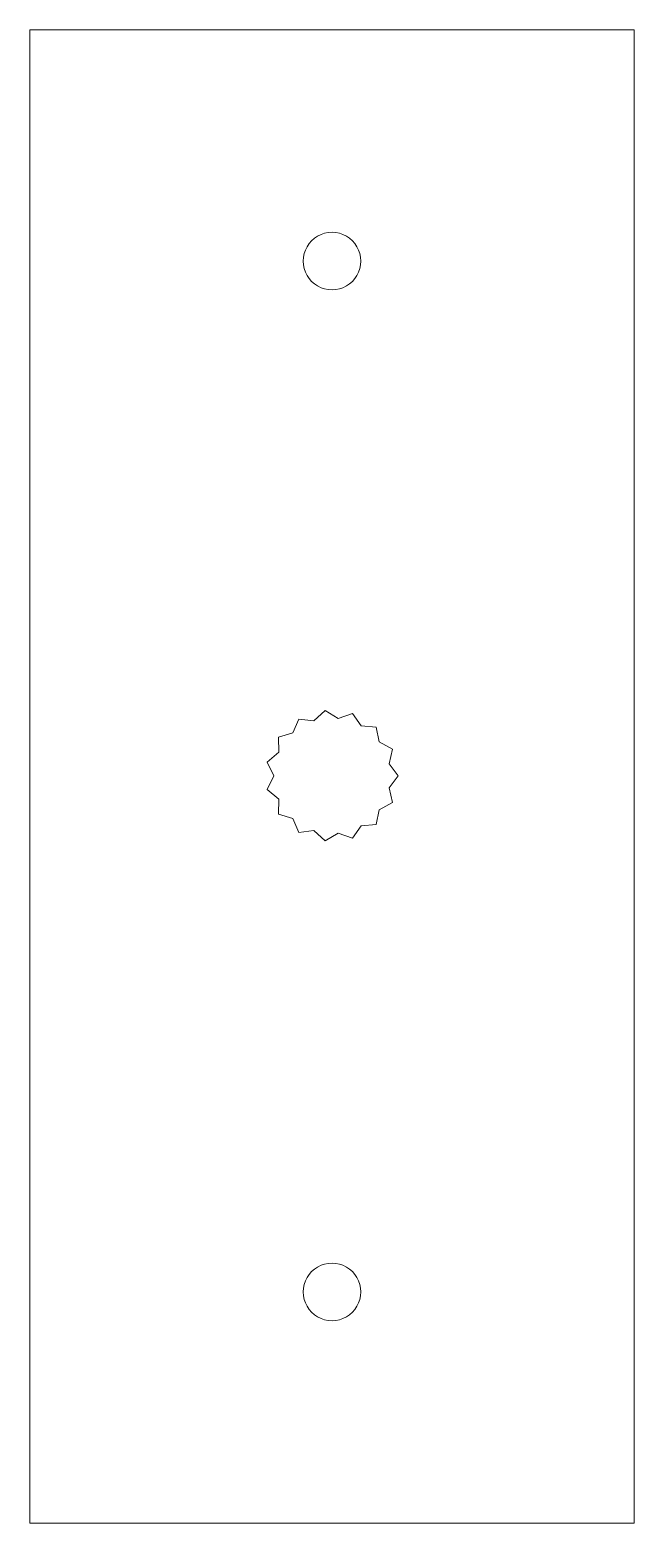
# Model space of a CAD drawing. Header units: millimetres. Extents: x -454.5 to -436.6, y 257.7 to 301.9.
import ezdxf

# ---------------------------------------------------------------- set-up
doc = ezdxf.new("R2010")
doc.units = ezdxf.units.MM
doc.header["$MEASUREMENT"] = 0
doc.layers.add('Layer 1', color=7, linetype='Continuous')

msp = doc.modelspace()

# ---------------------------------------------------------------- linework, layer by layer
at = {"layer": 'Layer 1', "lineweight": 9}
for points in [[(-454.4867, 301.8658), (-454.4867, 301.8658), (-454.4867, 257.7135), (-454.4867, 257.7135)], [(-436.6275, 301.8658), (-436.6275, 301.8658), (-454.4867, 301.8658), (-454.4867, 301.8658)], [(-436.6275, 257.7135), (-436.6275, 257.7135), (-436.6275, 301.8658), (-436.6275, 301.8658)], [(-445.1316, 295.7665), (-445.3949, 295.9185), (-445.7193, 295.9185), (-445.9825, 295.7665)], [(-445.9825, 295.7665), (-446.2458, 295.6145), (-446.408, 295.3336), (-446.408, 295.0296)], [(-444.7062, 295.0296), (-444.7062, 295.3336), (-444.8684, 295.6145), (-445.1316, 295.7665)], [(-446.408, 295.0296), (-446.408, 294.7256), (-446.2458, 294.4447), (-445.9825, 294.2927)], [(-445.1316, 294.2927), (-444.8684, 294.4447), (-444.7062, 294.7256), (-444.7062, 295.0296)], [(-444.7062, 295.0296), (-444.7062, 295.0296), (-444.7062, 295.0296), (-444.7062, 295.0296)], [(-445.9825, 294.2927), (-445.7193, 294.1407), (-445.3949, 294.1407), (-445.1316, 294.2927)], [(-445.1316, 265.2865), (-445.3949, 265.4385), (-445.7193, 265.4385), (-445.9825, 265.2865)], [(-445.9825, 265.2865), (-446.2458, 265.1345), (-446.408, 264.8536), (-446.408, 264.5496)], [(-444.7062, 264.5496), (-444.7062, 264.8536), (-444.8684, 265.1345), (-445.1316, 265.2865)], [(-446.408, 264.5496), (-446.408, 264.2456), (-446.2458, 263.9647), (-445.9825, 263.8127)], [(-445.1316, 263.8127), (-444.8684, 263.9647), (-444.7062, 264.2456), (-444.7062, 264.5496)], [(-444.7062, 264.5496), (-444.7062, 264.5496), (-444.7062, 264.5496), (-444.7062, 264.5496)], [(-445.9825, 263.8127), (-445.7193, 263.6607), (-445.3949, 263.6607), (-445.1316, 263.8127)], [(-454.4867, 257.7135), (-454.4867, 257.7135), (-436.6275, 257.7135), (-436.6275, 257.7135)]]:
    msp.add_open_spline(points, degree=3, dxfattribs=at)
msp.add_open_spline([(-443.5997, 279.811), (-443.5997, 279.811), (-443.8716, 279.4564), (-443.8716, 279.4564), (-443.8716, 279.4564), (-443.8716, 279.4564), (-443.769, 279.023), (-443.769, 279.023), (-443.769, 279.023), (-443.769, 279.023), (-444.1631, 278.8085), (-444.1631, 278.8085), (-444.1631, 278.8085), (-444.1631, 278.8085), (-444.2473, 278.3713), (-444.2473, 278.3713), (-444.2473, 278.3713), (-444.2473, 278.3713), (-444.6955, 278.334), (-444.6955, 278.334), (-444.6955, 278.334), (-444.6955, 278.334), (-444.9522, 277.9685), (-444.9522, 277.9685), (-444.9522, 277.9685), (-444.9522, 277.9685), (-445.3769, 278.1148), (-445.3769, 278.1148), (-445.3769, 278.1148), (-445.3769, 278.1148), (-445.7616, 277.8842), (-445.7616, 277.8842), (-445.7616, 277.8842), (-445.7616, 277.8842), (-446.0896, 278.1889), (-446.0896, 278.1889), (-446.0896, 278.1889), (-446.0896, 278.1889), (-446.5357, 278.1332), (-446.5357, 278.1332), (-446.5357, 278.1332), (-446.5357, 278.1332), (-446.71, 278.5435), (-446.71, 278.5435), (-446.71, 278.5435), (-446.71, 278.5435), (-447.1406, 278.6723), (-447.1406, 278.6723), (-447.1406, 278.6723), (-447.1406, 278.6723), (-447.1312, 279.1173), (-447.1312, 279.1173), (-447.1312, 279.1173), (-447.1312, 279.1173), (-447.4716, 279.4082), (-447.4716, 279.4082), (-447.4716, 279.4082), (-447.4716, 279.4082), (-447.2802, 279.811), (-447.2802, 279.811), (-447.2802, 279.811), (-447.2802, 279.811), (-447.4716, 280.2138), (-447.4716, 280.2138), (-447.4716, 280.2138), (-447.4716, 280.2138), (-447.1312, 280.5047), (-447.1312, 280.5047), (-447.1312, 280.5047), (-447.1312, 280.5047), (-447.1406, 280.9497), (-447.1406, 280.9497), (-447.1406, 280.9497), (-447.1406, 280.9497), (-446.71, 281.0785), (-446.71, 281.0785), (-446.71, 281.0785), (-446.71, 281.0785), (-446.5357, 281.4888), (-446.5357, 281.4888), (-446.5357, 281.4888), (-446.5357, 281.4888), (-446.0896, 281.4331), (-446.0896, 281.4331), (-446.0896, 281.4331), (-446.0896, 281.4331), (-445.7616, 281.7378), (-445.7616, 281.7378), (-445.7616, 281.7378), (-445.7616, 281.7378), (-445.3769, 281.5072), (-445.3769, 281.5072), (-445.3769, 281.5072), (-445.3769, 281.5072), (-444.9522, 281.6535), (-444.9522, 281.6535), (-444.9522, 281.6535), (-444.9522, 281.6535), (-444.6955, 281.288), (-444.6955, 281.288), (-444.6955, 281.288), (-444.6955, 281.288), (-444.2473, 281.2507), (-444.2473, 281.2507), (-444.2473, 281.2507), (-444.2473, 281.2507), (-444.1631, 280.8135), (-444.1631, 280.8135), (-444.1631, 280.8135), (-444.1631, 280.8135), (-443.769, 280.599), (-443.769, 280.599), (-443.769, 280.599), (-443.769, 280.599), (-443.8716, 280.1656), (-443.8716, 280.1656), (-443.8716, 280.1656), (-443.8716, 280.1656), (-443.5997, 279.811), (-443.5997, 279.811)], degree=3, knots=[0, 0, 0, 0, 0.0322581, 0.0322581, 0.0322581, 0.0322581, 0.0645161, 0.0645161, 0.0645161, 0.0645161, 0.0967742, 0.0967742, 0.0967742, 0.0967742, 0.1290323, 0.1290323, 0.1290323, 0.1290323, 0.1612903, 0.1612903, 0.1612903, 0.1612903, 0.1935484, 0.1935484, 0.1935484, 0.1935484, 0.2258065, 0.2258065, 0.2258065, 0.2258065, 0.2580645, 0.2580645, 0.2580645, 0.2580645, 0.2903226, 0.2903226, 0.2903226, 0.2903226, 0.3225806, 0.3225806, 0.3225806, 0.3225806, 0.3548387, 0.3548387, 0.3548387, 0.3548387, 0.3870968, 0.3870968, 0.3870968, 0.3870968, 0.4193548, 0.4193548, 0.4193548, 0.4193548, 0.4516129, 0.4516129, 0.4516129, 0.4516129, 0.483871, 0.483871, 0.483871, 0.483871, 0.516129, 0.516129, 0.516129, 0.516129, 0.5483871, 0.5483871, 0.5483871, 0.5483871, 0.5806452, 0.5806452, 0.5806452, 0.5806452, 0.6129032, 0.6129032, 0.6129032, 0.6129032, 0.6451613, 0.6451613, 0.6451613, 0.6451613, 0.6774194, 0.6774194, 0.6774194, 0.6774194, 0.7096774, 0.7096774, 0.7096774, 0.7096774, 0.7419355, 0.7419355, 0.7419355, 0.7419355, 0.7741935, 0.7741935, 0.7741935, 0.7741935, 0.8064516, 0.8064516, 0.8064516, 0.8064516, 0.8387097, 0.8387097, 0.8387097, 0.8387097, 0.8709677, 0.8709677, 0.8709677, 0.8709677, 0.9032258, 0.9032258, 0.9032258, 0.9032258, 0.9354839, 0.9354839, 0.9354839, 0.9354839, 1, 1, 1, 1], dxfattribs=at)

doc.saveas('drawing.dxf')
